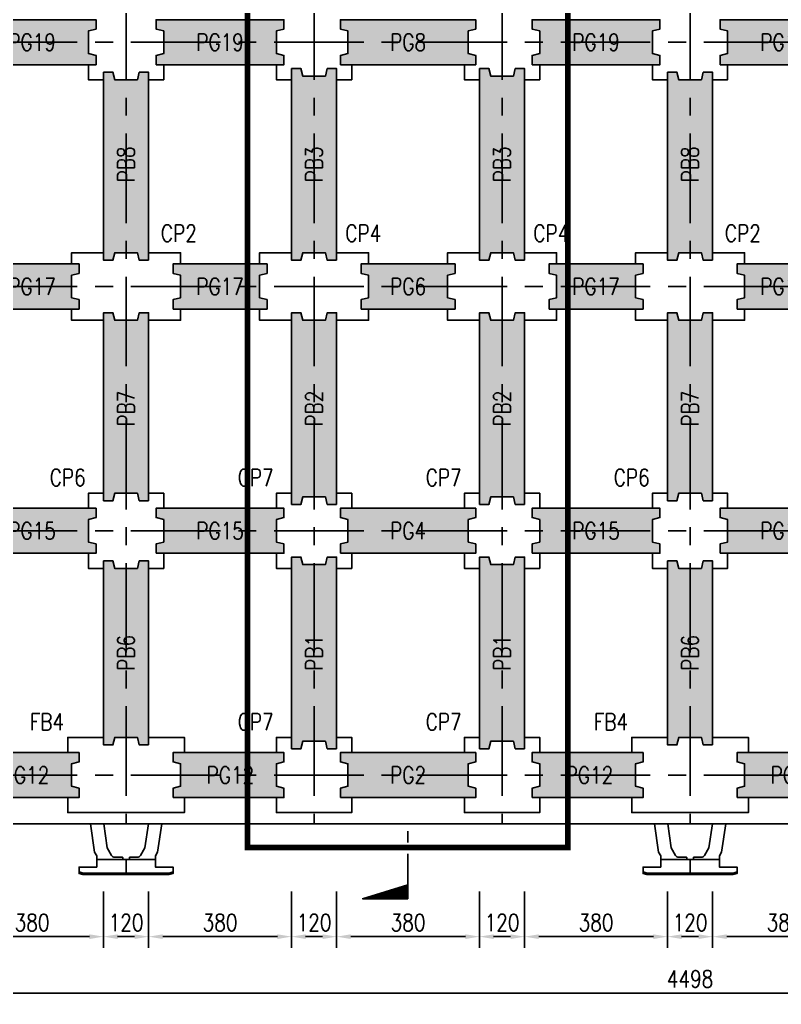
# Model space of a CAD drawing. Extents: x -3697 to 31808, y -9561 to -1274.
# Drawn here: x 9683 to 11709, y -6285 to -3665 of the extents above; entities that cross this region are included whole.
import ezdxf
from ezdxf import colors
from ezdxf.entities.mleader import LeaderData, LeaderLine
from ezdxf.enums import TextEntityAlignment as Align
from ezdxf.math import Vec2, Vec3

# ---------------------------------------------------------------- set-up
doc = ezdxf.new("R2010")
doc.units = 0
doc.header["$LTSCALE"] = 0.05
doc.linetypes.add('CENTER', pattern=[50.8, 31.75, -6.35, 6.35, -6.35])
doc.linetypes.add('DASHED', pattern=[19.05, 12.7, -6.35])
doc.layers.get('0').update_dxf_attribs({"linetype": 'CONTINUOUS'})
doc.layers.get('Defpoints').update_dxf_attribs({"linetype": 'CONTINUOUS'})
for name, color, linetype in [('DIM_03', 1, 'CONTINUOUS'), ('HB_0', 7, 'CONTINUOUS'), ('HB_DIM', 1, 'CONTINUOUS'), ('場鑄梁', 4, 'CONTINUOUS'), ('場鑄梁_虛線', 4, 'CONTINUOUS'), ('底圖', 7, 'CONTINUOUS'), ('防舷材', 7, 'CONTINUOUS'), ('預鑄梁', 7, 'CONTINUOUS'), ('預鑄梁_HATCH', 253, 'CONTINUOUS'), ('預鑄梁_TXT', 2, 'CONTINUOUS'), ('預鑄梁_外緣', 7, 'CONTINUOUS'), ('預鑄樁帽', 6, 'CONTINUOUS'), ('預鑄樁帽_TXT', 2, 'CONTINUOUS')]:
    doc.layers.add(name, color=color, linetype=linetype)
doc.layers.get('預鑄樁帽').off()
doc.styles.get("Standard").update_dxf_attribs({"font": 'ROMANS.shx', "width": 0.8, "bigfont": 'lchinap.shx'})
doc.styles.add('結構平面-V3$0$STANDARD', font='ROMANS', dxfattribs={"width": 0.8, "bigfont": 'LCHINA.shx'})
doc.dimstyles.new('150cm', dxfattribs={"dimscale": 15, "dimtxt": 3, "dimasz": 2.5, "dimexe": 2, "dimexo": 2, "dimgap": 1, "dimtad": 1, "dimdsep": 46, "dimtxsty": 'Standard', "dimcen": 0, "dimclrt": 2, "dimadec": 0, "dimazin": 0, "dimtfac": 1, "dimtix": 1, "dimtmove": 2, "dimatfit": 3, "dimfxl": 0, "dimtolj": 1, "dimtzin": 0, "dimarcsym": 0})

# ---------------------------------------------------------------- blocks, each defined once
blk = doc.blocks.new('*D160')
at = {"layer": 'Defpoints', "color": 0}
for p in [(9525.9, -5955.3), (9905.9, -5955.3), (9905.9, -6105.3)]:
    blk.add_point(p, dxfattribs=at)
at = {"layer": 'HB_DIM', "color": 0, "lineweight": -2}
for p, q in [((9525.9, -5985.3), (9525.9, -6135.3)), ((9905.9, -5985.3), (9905.9, -6135.3)), ((9563.4, -6105.3), (9868.4, -6105.3))]:
    blk.add_line(p, q, dxfattribs=at)
at = {"layer": 'HB_DIM', "color": 0}
for points in [[(9563.4, -6099.1), (9563.4, -6111.6), (9525.9, -6105.3)], [(9868.4, -6099.1), (9868.4, -6111.6), (9905.9, -6105.3)]]:
    blk.add_solid(points, dxfattribs=at)
at = {"layer": 'HB_DIM', "color": 2, "insert": (9715.9, -6067.8), "char_height": 45, "attachment_point": 5}
blk.add_mtext('\\A1;380', dxfattribs=at)
blk = doc.blocks.new('*D161')
at = {"layer": 'Defpoints', "color": 0}
for p in [(9905.9, -5955.3), (10025.9, -5955.3), (10025.9, -6105.3)]:
    blk.add_point(p, dxfattribs=at)
at = {"layer": 'HB_DIM', "color": 0, "lineweight": -2}
for p, q in [((9905.9, -5985.3), (9905.9, -6135.3)), ((10025.9, -5985.3), (10025.9, -6135.3)), ((9943.4, -6105.3), (9988.4, -6105.3))]:
    blk.add_line(p, q, dxfattribs=at)
at = {"layer": 'HB_DIM', "color": 0}
for points in [[(9943.4, -6099.1), (9943.4, -6111.6), (9905.9, -6105.3)], [(9988.4, -6099.1), (9988.4, -6111.6), (10025.9, -6105.3)]]:
    blk.add_solid(points, dxfattribs=at)
at = {"layer": 'HB_DIM', "color": 2, "insert": (9965.9, -6067.8), "char_height": 45, "attachment_point": 5}
blk.add_mtext('\\A1;120', dxfattribs=at)
blk = doc.blocks.new('*D162')
at = {"layer": 'Defpoints', "color": 0}
for p in [(10025.9, -5955.3), (10405.9, -5955.3), (10405.9, -6105.3)]:
    blk.add_point(p, dxfattribs=at)
at = {"layer": 'HB_DIM', "color": 0, "lineweight": -2}
for p, q in [((10025.9, -5985.3), (10025.9, -6135.3)), ((10405.9, -5985.3), (10405.9, -6135.3)), ((10063.4, -6105.3), (10368.4, -6105.3))]:
    blk.add_line(p, q, dxfattribs=at)
at = {"layer": 'HB_DIM', "color": 0}
for points in [[(10063.4, -6099.1), (10063.4, -6111.6), (10025.9, -6105.3)], [(10368.4, -6099.1), (10368.4, -6111.6), (10405.9, -6105.3)]]:
    blk.add_solid(points, dxfattribs=at)
at = {"layer": 'HB_DIM', "color": 2, "insert": (10215.9, -6067.8), "char_height": 45, "attachment_point": 5}
blk.add_mtext('\\A1;380', dxfattribs=at)
blk = doc.blocks.new('*D163')
at = {"layer": 'Defpoints', "color": 0}
for p in [(10405.9, -5955.3), (10525.9, -5955.3), (10525.9, -6105.3)]:
    blk.add_point(p, dxfattribs=at)
at = {"layer": 'HB_DIM', "color": 0, "lineweight": -2}
for p, q in [((10405.9, -5985.3), (10405.9, -6135.3)), ((10525.9, -5985.3), (10525.9, -6135.3)), ((10443.4, -6105.3), (10488.4, -6105.3))]:
    blk.add_line(p, q, dxfattribs=at)
at = {"layer": 'HB_DIM', "color": 0}
for points in [[(10443.4, -6099.1), (10443.4, -6111.6), (10405.9, -6105.3)], [(10488.4, -6099.1), (10488.4, -6111.6), (10525.9, -6105.3)]]:
    blk.add_solid(points, dxfattribs=at)
at = {"layer": 'HB_DIM', "color": 2, "insert": (10465.9, -6067.8), "char_height": 45, "attachment_point": 5}
blk.add_mtext('\\A1;120', dxfattribs=at)
blk = doc.blocks.new('*D164')
at = {"layer": 'Defpoints', "color": 0}
for p in [(10525.9, -5955.3), (10905.9, -5955.3), (10905.9, -6105.3)]:
    blk.add_point(p, dxfattribs=at)
at = {"layer": 'HB_DIM', "color": 0, "lineweight": -2}
for p, q in [((10525.9, -5985.3), (10525.9, -6135.3)), ((10905.9, -5985.3), (10905.9, -6135.3)), ((10563.4, -6105.3), (10868.4, -6105.3))]:
    blk.add_line(p, q, dxfattribs=at)
at = {"layer": 'HB_DIM', "color": 0}
for points in [[(10563.4, -6099.1), (10563.4, -6111.6), (10525.9, -6105.3)], [(10868.4, -6099.1), (10868.4, -6111.6), (10905.9, -6105.3)]]:
    blk.add_solid(points, dxfattribs=at)
at = {"layer": 'HB_DIM', "color": 2, "insert": (10715.9, -6067.8), "char_height": 45, "attachment_point": 5}
blk.add_mtext('\\A1;380', dxfattribs=at)
blk = doc.blocks.new('*D165')
at = {"layer": 'Defpoints', "color": 0}
for p in [(10905.9, -5955.3), (11025.9, -5955.3), (11025.9, -6105.3)]:
    blk.add_point(p, dxfattribs=at)
at = {"layer": 'HB_DIM', "color": 0, "lineweight": -2}
for p, q in [((10905.9, -5985.3), (10905.9, -6135.3)), ((11025.9, -5985.3), (11025.9, -6135.3)), ((10943.4, -6105.3), (10988.4, -6105.3))]:
    blk.add_line(p, q, dxfattribs=at)
at = {"layer": 'HB_DIM', "color": 0}
for points in [[(10943.4, -6099.1), (10943.4, -6111.6), (10905.9, -6105.3)], [(10988.4, -6099.1), (10988.4, -6111.6), (11025.9, -6105.3)]]:
    blk.add_solid(points, dxfattribs=at)
at = {"layer": 'HB_DIM', "color": 2, "insert": (10965.9, -6067.8), "char_height": 45, "attachment_point": 5}
blk.add_mtext('\\A1;120', dxfattribs=at)
blk = doc.blocks.new('*D166')
at = {"layer": 'Defpoints', "color": 0}
for p in [(11025.9, -5955.3), (11405.9, -5955.3), (11405.9, -6105.3)]:
    blk.add_point(p, dxfattribs=at)
at = {"layer": 'HB_DIM', "color": 0, "lineweight": -2}
for p, q in [((11025.9, -5985.3), (11025.9, -6135.3)), ((11405.9, -5985.3), (11405.9, -6135.3)), ((11063.4, -6105.3), (11368.4, -6105.3))]:
    blk.add_line(p, q, dxfattribs=at)
at = {"layer": 'HB_DIM', "color": 0}
for points in [[(11063.4, -6099.1), (11063.4, -6111.6), (11025.9, -6105.3)], [(11368.4, -6099.1), (11368.4, -6111.6), (11405.9, -6105.3)]]:
    blk.add_solid(points, dxfattribs=at)
at = {"layer": 'HB_DIM', "color": 2, "insert": (11215.9, -6067.8), "char_height": 45, "attachment_point": 5}
blk.add_mtext('\\A1;380', dxfattribs=at)
blk = doc.blocks.new('*D167')
at = {"layer": 'Defpoints', "color": 0}
for p in [(11405.9, -5955.3), (11525.9, -5955.3), (11525.9, -6105.3)]:
    blk.add_point(p, dxfattribs=at)
at = {"layer": 'HB_DIM', "color": 0, "lineweight": -2}
for p, q in [((11405.9, -5985.3), (11405.9, -6135.3)), ((11525.9, -5985.3), (11525.9, -6135.3)), ((11443.4, -6105.3), (11488.4, -6105.3))]:
    blk.add_line(p, q, dxfattribs=at)
at = {"layer": 'HB_DIM', "color": 0}
for points in [[(11443.4, -6099.1), (11443.4, -6111.6), (11405.9, -6105.3)], [(11488.4, -6099.1), (11488.4, -6111.6), (11525.9, -6105.3)]]:
    blk.add_solid(points, dxfattribs=at)
at = {"layer": 'HB_DIM', "color": 2, "insert": (11465.9, -6067.8), "char_height": 45, "attachment_point": 5}
blk.add_mtext('\\A1;120', dxfattribs=at)
blk = doc.blocks.new('*D168')
at = {"layer": 'Defpoints', "color": 0}
for p in [(11525.9, -5955.3), (11905.9, -5955.3), (11905.9, -6105.3)]:
    blk.add_point(p, dxfattribs=at)
at = {"layer": 'HB_DIM', "color": 0, "lineweight": -2}
for p, q in [((11525.9, -5985.3), (11525.9, -6135.3)), ((11905.9, -5985.3), (11905.9, -6135.3)), ((11563.4, -6105.3), (11868.4, -6105.3))]:
    blk.add_line(p, q, dxfattribs=at)
at = {"layer": 'HB_DIM', "color": 0}
for points in [[(11563.4, -6099.1), (11563.4, -6111.6), (11525.9, -6105.3)], [(11868.4, -6099.1), (11868.4, -6111.6), (11905.9, -6105.3)]]:
    blk.add_solid(points, dxfattribs=at)
at = {"layer": 'HB_DIM', "color": 2, "insert": (11715.9, -6067.8), "char_height": 45, "attachment_point": 5}
blk.add_mtext('\\A1;380', dxfattribs=at)
blk = doc.blocks.new('*D177')
at = {"layer": 'Defpoints', "color": 0}
for p in [(9216.9, -5805.3), (13714.9, -5805.3), (13714.9, -6255.3)]:
    blk.add_point(p, dxfattribs=at)
at = {"layer": 'HB_DIM', "color": 0, "lineweight": -2}
for p, q in [((9216.9, -5835.3), (9216.9, -6285.3)), ((13714.9, -5835.3), (13714.9, -6285.3)), ((9254.4, -6255.3), (13677.4, -6255.3))]:
    blk.add_line(p, q, dxfattribs=at)
at = {"layer": 'HB_DIM', "color": 0}
for points in [[(9254.4, -6249.1), (9254.4, -6261.6), (9216.9, -6255.3)], [(13677.4, -6249.1), (13677.4, -6261.6), (13714.9, -6255.3)]]:
    blk.add_solid(points, dxfattribs=at)
at = {"layer": 'HB_DIM', "color": 2, "insert": (11465.9, -6217.8), "char_height": 45, "attachment_point": 5}
blk.add_mtext('\\A1;4498', dxfattribs=at)
blk = doc.blocks.new('HP1250-flat-1')
at = {"color": 7, "linetype": 'Continuous'}
for points in [[(-0.947, 1.35), (-0.838, 0.601), (-0.78, 0.5), (-0.78, 0.4)], [(0.947, 1.35), (0.838, 0.601), (0.78, 0.5), (0.78, 0.4)]]:
    blk.add_lwpolyline(points, dxfattribs=at)
for points in [[(-0.09, 0.4), (-0.09, 0.457, 0.414214), (-0.095, 0.462), (-0.298, 0.462, -0.272631), (-0.385, 0.512), (-0.5, 0.715), (-0.594, 1.35)], [(0.09, 0.4), (0.09, 0.457, -0.414214), (0.095, 0.462), (0.298, 0.462, 0.272631), (0.385, 0.512), (0.5, 0.715), (0.594, 1.35)]]:
    blk.add_lwpolyline(points, format="xyb", dxfattribs=at)
for points in [[(0, 0.4), (0, 0.04), (-1.144, 0.04), (-1.25, 0.072), (-1.25, 0.2), (-0.78, 0.2), (-0.78, 0.4)], [(0, 0.4), (0, 0.04), (1.144, 0.04), (1.25, 0.072), (1.25, 0.2), (0.78, 0.2), (0.78, 0.4)], [(-1.15, 0), (-0.75, 0), (-0.75, 0.04), (-1.144, 0.04), (-1.25, 0.072), (-1.25, 0.03)], [(-0.75, 0.04), (-0.75, 0), (-0.25, 0), (-0.25, 0.04)], [(0, 0.04), (0, 0), (-0.25, 0), (-0.25, 0.04)], [(0, 0.04), (0, 0), (0.25, 0), (0.25, 0.04)], [(0.75, 0.04), (0.75, 0), (0.25, 0), (0.25, 0.04)], [(1.15, 0), (0.75, 0), (0.75, 0.04), (1.144, 0.04), (1.25, 0.072), (1.25, 0.03)]]:
    blk.add_lwpolyline(points, close=True, dxfattribs=at)
blk = doc.blocks.new('CP2')
at = {"layer": '預鑄樁帽_TXT', "linetype": 'Continuous', "width": 0.8}
blk.add_text('CP2', height=45, dxfattribs=at).set_placement((-14.5, 241.6), align=Align.MIDDLE)
blk = doc.blocks.new('CP4')
at = {"layer": '預鑄樁帽_TXT', "linetype": 'Continuous', "width": 0.8}
blk.add_text('CP4', height=45, dxfattribs=at).set_placement((-24.1, 241.6), align=Align.MIDDLE)
blk = doc.blocks.new('*X332')
at = {"color": 0, "linetype": 'Continuous'}
for p, q in [((82.36, 269.21), (83.91, 270.77)), ((82.53, 269.21), (84.17, 270.85)), ((82.71, 269.21), (84.43, 270.93)), ((82.89, 269.21), (84.69, 271.01)), ((83.06, 269.21), (84.94, 271.09)), ((83.24, 269.21), (85.2, 271.17)), ((83.42, 269.21), (85.46, 271.25)), ((83.59, 269.21), (85.71, 271.33)), ((83.77, 269.21), (85.97, 271.41)), ((83.95, 269.21), (86.23, 271.49)), ((84.12, 269.21), (86.49, 271.57)), ((84.3, 269.21), (86.74, 271.65)), ((84.48, 269.21), (86.93, 271.66)), ((84.65, 269.21), (86.93, 271.48)), ((84.83, 269.21), (86.93, 271.31)), ((85.01, 269.21), (86.93, 271.13)), ((85.19, 269.21), (86.93, 270.95)), ((85.36, 269.21), (86.93, 270.78)), ((79, 269.21), (79.03, 269.24)), ((79.17, 269.21), (79.29, 269.32)), ((79.35, 269.21), (79.54, 269.4)), ((79.53, 269.21), (79.8, 269.48)), ((79.71, 269.21), (80.06, 269.56)), ((79.88, 269.21), (80.31, 269.64)), ((80.06, 269.21), (80.57, 269.72)), ((80.24, 269.21), (80.83, 269.8)), ((80.41, 269.21), (81.09, 269.88)), ((80.59, 269.21), (81.34, 269.96)), ((80.77, 269.21), (81.6, 270.04)), ((80.94, 269.21), (81.86, 270.12)), ((81.12, 269.21), (82.11, 270.2)), ((81.3, 269.21), (82.37, 270.29)), ((81.47, 269.21), (82.63, 270.37)), ((81.65, 269.21), (82.89, 270.45)), ((81.83, 269.21), (83.14, 270.53)), ((82, 269.21), (83.4, 270.61)), ((82.18, 269.21), (83.66, 270.69)), ((85.54, 269.21), (86.93, 270.6)), ((85.72, 269.21), (86.93, 270.42)), ((85.89, 269.21), (86.93, 270.25)), ((86.07, 269.21), (86.93, 270.07)), ((86.25, 269.21), (86.93, 269.89)), ((86.42, 269.21), (86.93, 269.72)), ((86.6, 269.21), (86.93, 269.54)), ((86.78, 269.21), (86.93, 269.36))]:
    blk.add_line(p, q, dxfattribs=at)
blk = doc.blocks.new('SEND-n')
at = {"color": 3}
for p, q in [((8, 0), (0, 0)), ((10, 0), (12, 0))]:
    blk.add_line(p, q, dxfattribs=at)
at = {"color": 2, "linetype": 'Continuous'}
blk.add_lwpolyline([(0, 0), (0, 8), (2.5, 0)], close=True, dxfattribs=at)
at = {"color": 2, "linetype": 'Continuous', "rotation": 270}
blk.add_blockref('*X332', (-269.21, 86.93), dxfattribs=at)
blk = doc.blocks.new('CP6')
at = {"layer": '預鑄樁帽_TXT', "linetype": 'Continuous', "width": 0.8}
blk.add_text('CP6', height=45, dxfattribs=at).set_placement((-265.3, 251.6), align=Align.MIDDLE)
blk = doc.blocks.new('FB4')
at = {"layer": '預鑄樁帽_TXT', "linetype": 'Continuous', "width": 0.8}
blk.add_text('FB4', height=45, dxfattribs=at).set_placement((-365.3, 241.6), align=Align.MIDDLE)
blk = doc.blocks.new('PB6')
at = {"layer": '預鑄梁_HATCH'}
blk.add_hatch(color=256, dxfattribs=at).paths.add_polyline_path([(-120, 10), (-95, 10), (-90, 30), (-30, 30), (-25, 10), (0, 10), (0, 500), (-25, 500), (-30, 480), (-90, 480), (-95, 500), (-120, 500)])
at = {"layer": '預鑄梁', "linetype": 'DASHED', "ltscale": 50}
blk.add_lwpolyline([(0, 10), (-25, 10), (-30, 30), (-90, 30), (-95, 10), (-120, 10), (-120, 500), (-95, 500), (-90, 480), (-30, 480), (-25, 500), (0, 500), (0, 10)], dxfattribs=at)
at = {"layer": '預鑄梁_外緣'}
blk.add_lwpolyline([(0, 10), (-25, 10), (-30, 30), (-90, 30), (-95, 10), (-120, 10), (-120, 500), (-95, 500), (-90, 480), (-30, 480), (-25, 500), (0, 500), (0, 10)], dxfattribs=at)
at = {"layer": '預鑄梁_TXT', "linetype": 'Continuous', "style": '結構平面-V3$0$STANDARD', "width": 0.8}
blk.add_text('PB6', height=45, rotation=90, dxfattribs=at).set_placement((-60, 255), align=Align.MIDDLE)
blk = doc.blocks.new('PB7')
at = {"layer": '預鑄梁_HATCH'}
blk.add_hatch(color=256, dxfattribs=at).paths.add_polyline_path([(-120, 10), (-95, 10), (-90, 30), (-30, 30), (-25, 10), (0, 10), (0, 510), (-25, 510), (-30, 490), (-90, 490), (-95, 510), (-120, 510)])
at = {"layer": '預鑄梁', "linetype": 'DASHED', "ltscale": 50}
blk.add_lwpolyline([(0, 10), (-25, 10), (-30, 30), (-90, 30), (-95, 10), (-120, 10), (-120, 510), (-95, 510), (-90, 490), (-30, 490), (-25, 510), (0, 510), (0, 10)], dxfattribs=at)
at = {"layer": '預鑄梁_外緣'}
blk.add_lwpolyline([(0, 10), (-25, 10), (-30, 30), (-90, 30), (-95, 10), (-120, 10), (-120, 510), (-95, 510), (-90, 490), (-30, 490), (-25, 510), (0, 510), (0, 10)], dxfattribs=at)
at = {"layer": '預鑄梁_TXT', "linetype": 'Continuous', "style": '結構平面-V3$0$STANDARD', "width": 0.8}
blk.add_text('PB7', height=45, rotation=90, dxfattribs=at).set_placement((-60, 255), align=Align.MIDDLE)
blk = doc.blocks.new('PB8')
at = {"layer": '預鑄梁_HATCH'}
blk.add_hatch(color=256, dxfattribs=at).paths.add_polyline_path([(-95, 500), (-120, 500), (-120, 0), (-95, 0), (-90, 20), (-30, 20), (-25, 0), (0, 0), (0, 500), (-25, 500), (-30, 480), (-90, 480)])
at = {"layer": '預鑄梁', "linetype": 'DASHED', "ltscale": 50}
blk.add_lwpolyline([(0, 0), (-25, 0), (-30, 20), (-90, 20), (-95, 0), (-120, 0), (-120, 500), (-95, 500), (-90, 480), (-30, 480), (-25, 500), (0, 500), (0, 0)], dxfattribs=at)
at = {"layer": '預鑄梁_外緣'}
blk.add_lwpolyline([(0, 0), (-25, 0), (-30, 20), (-90, 20), (-95, 0), (-120, 0), (-120, 500), (-95, 500), (-90, 480), (-30, 480), (-25, 500), (0, 500), (0, 0)], dxfattribs=at)
at = {"layer": '預鑄梁_TXT', "linetype": 'Continuous', "style": '結構平面-V3$0$STANDARD', "width": 0.8}
blk.add_text('PB8', height=45, rotation=90, dxfattribs=at).set_placement((-60, 255), align=Align.MIDDLE)
blk = doc.blocks.new('PG12')
at = {"layer": '預鑄梁_HATCH'}
blk.add_hatch(color=256, dxfattribs=at).paths.add_polyline_path([(295, 0), (295, 25), (275, 30), (275, 90), (295, 95), (295, 120), (0, 120), (0, 95), (20, 90), (20, 30), (0, 25), (0, 0)])
at = {"layer": '預鑄梁', "linetype": 'DASHED', "ltscale": 50}
blk.add_lwpolyline([(0, 0), (0, 25), (20, 30), (20, 90), (0, 95), (0, 120), (295, 120), (295, 95), (275, 90), (275, 30), (295, 25), (295, 0), (0, 0)], dxfattribs=at)
at = {"layer": '預鑄梁_外緣'}
blk.add_lwpolyline([(0, 0), (0, 25), (20, 30), (20, 90), (0, 95), (0, 120), (295, 120), (295, 95), (275, 90), (275, 30), (295, 25), (295, 0), (0, 0)], dxfattribs=at)
at = {"layer": '預鑄梁_TXT', "linetype": 'Continuous', "style": '結構平面-V3$0$STANDARD', "width": 0.8}
blk.add_text('PG12', height=45, rotation=0, dxfattribs=at).set_placement((152.5, 60), align=Align.MIDDLE)
blk = doc.blocks.new('PG15')
at = {"layer": '預鑄梁_HATCH'}
blk.add_hatch(color=256, dxfattribs=at).paths.add_polyline_path([(10, 25), (10, 0), (350, 0), (350, 25), (330, 30), (330, 90), (350, 95), (350, 120), (10, 120), (10, 95), (30, 90), (30, 30)])
at = {"layer": '預鑄梁', "linetype": 'DASHED', "ltscale": 50}
blk.add_lwpolyline([(10, 0), (10, 25), (30, 30), (30, 90), (10, 95), (10, 120), (350, 120), (350, 95), (330, 90), (330, 30), (350, 25), (350, 0), (10, 0)], dxfattribs=at)
at = {"layer": '預鑄梁_外緣'}
blk.add_lwpolyline([(10, 0), (10, 25), (30, 30), (30, 90), (10, 95), (10, 120), (350, 120), (350, 95), (330, 90), (330, 30), (350, 25), (350, 0), (10, 0)], dxfattribs=at)
at = {"layer": '預鑄梁_TXT', "linetype": 'Continuous', "style": '結構平面-V3$0$STANDARD', "width": 0.8}
blk.add_text('PG15', height=45, rotation=0, dxfattribs=at).set_placement((180, 60), align=Align.MIDDLE)
blk = doc.blocks.new('PG17')
at = {"layer": '預鑄梁_HATCH'}
blk.add_hatch(color=256, dxfattribs=at).paths.add_polyline_path([(250, 0), (250, 25), (230, 30), (230, 90), (250, 95), (250, 120), (0, 120), (0, 95), (20, 90), (20, 30), (0, 25), (0, 0)])
at = {"layer": '預鑄梁', "linetype": 'DASHED', "ltscale": 50}
blk.add_lwpolyline([(0, 0), (0, 25), (20, 30), (20, 90), (0, 95), (0, 120), (250, 120), (250, 95), (230, 90), (230, 30), (250, 25), (250, 0), (0, 0)], dxfattribs=at)
at = {"layer": '預鑄梁_外緣'}
blk.add_lwpolyline([(0, 0), (0, 25), (20, 30), (20, 90), (0, 95), (0, 120), (250, 120), (250, 95), (230, 90), (230, 30), (250, 25), (250, 0), (0, 0)], dxfattribs=at)
at = {"layer": '預鑄梁_TXT', "linetype": 'Continuous', "style": '結構平面-V3$0$STANDARD', "width": 0.8}
blk.add_text('PG17', height=45, rotation=0, dxfattribs=at).set_placement((125, 60), align=Align.MIDDLE)
blk = doc.blocks.new('PG19')
at = {"layer": '預鑄梁_HATCH'}
blk.add_hatch(color=256, dxfattribs=at).paths.add_polyline_path([(10, 25), (10, 0), (350, 0), (350, 25), (330, 30), (330, 90), (350, 95), (350, 120), (10, 120), (10, 95), (30, 90), (30, 30)])
at = {"layer": '預鑄梁', "linetype": 'DASHED', "ltscale": 50}
blk.add_lwpolyline([(10, 0), (10, 25), (30, 30), (30, 90), (10, 95), (10, 120), (350, 120), (350, 95), (330, 90), (330, 30), (350, 25), (350, 0), (10, 0)], dxfattribs=at)
at = {"layer": '預鑄梁_外緣'}
blk.add_lwpolyline([(10, 0), (10, 25), (30, 30), (30, 90), (10, 95), (10, 120), (350, 120), (350, 95), (330, 90), (330, 30), (350, 25), (350, 0), (10, 0)], dxfattribs=at)
at = {"layer": '預鑄梁_TXT', "linetype": 'Continuous', "style": '結構平面-V3$0$STANDARD', "width": 0.8}
blk.add_text('PG19', height=45, rotation=0, dxfattribs=at).set_placement((180, 60), align=Align.MIDDLE)
blk = doc.blocks.new('CP7')
at = {"layer": '預鑄樁帽_TXT', "linetype": 'Continuous', "width": 0.8}
blk.add_text('CP7', height=45, dxfattribs=at).set_placement((-265.3, 251.6), align=Align.MIDDLE)
blk = doc.blocks.new('PG2')
at = {"layer": '預鑄梁_HATCH'}
blk.add_hatch(color=256, dxfattribs=at).paths.add_polyline_path([(0, 25), (0, 0), (360, 0), (360, 25), (340, 30), (340, 90), (360, 95), (360, 120), (0, 120), (0, 95), (20, 90), (20, 30)])
at = {"layer": '預鑄梁', "linetype": 'DASHED', "ltscale": 50}
blk.add_lwpolyline([(0, 0), (0, 25), (20, 30), (20, 90), (0, 95), (0, 120), (360, 120), (360, 95), (340, 90), (340, 30), (360, 25), (360, 0), (0, 0)], dxfattribs=at)
at = {"layer": '預鑄梁_外緣'}
blk.add_lwpolyline([(0, 0), (0, 25), (20, 30), (20, 90), (0, 95), (0, 120), (360, 120), (360, 95), (340, 90), (340, 30), (360, 25), (360, 0), (0, 0)], dxfattribs=at)
at = {"layer": '預鑄梁_TXT', "linetype": 'Continuous', "style": '結構平面-V3$0$STANDARD', "width": 0.8}
blk.add_text('PG2', height=45, rotation=0, dxfattribs=at).set_placement((180, 60), align=Align.MIDDLE)
blk = doc.blocks.new('PG4')
at = {"layer": '預鑄梁_HATCH'}
blk.add_hatch(color=256, dxfattribs=at).paths.add_polyline_path([(0, 25), (0, 0), (360, 0), (360, 25), (340, 30), (340, 90), (360, 95), (360, 120), (0, 120), (0, 95), (20, 90), (20, 30)])
at = {"layer": '預鑄梁', "linetype": 'DASHED', "ltscale": 50}
blk.add_lwpolyline([(0, 0), (0, 25), (20, 30), (20, 90), (0, 95), (0, 120), (360, 120), (360, 95), (340, 90), (340, 30), (360, 25), (360, 0), (0, 0)], dxfattribs=at)
at = {"layer": '預鑄梁_外緣'}
blk.add_lwpolyline([(0, 0), (0, 25), (20, 30), (20, 90), (0, 95), (0, 120), (360, 120), (360, 95), (340, 90), (340, 30), (360, 25), (360, 0), (0, 0)], dxfattribs=at)
at = {"layer": '預鑄梁_TXT', "linetype": 'Continuous', "style": '結構平面-V3$0$STANDARD', "width": 0.8}
blk.add_text('PG4', height=45, rotation=0, dxfattribs=at).set_placement((180, 60), align=Align.MIDDLE)
blk = doc.blocks.new('PG6')
at = {"layer": '預鑄梁_HATCH'}
blk.add_hatch(color=256, dxfattribs=at).paths.add_polyline_path([(250, 0), (250, 25), (230, 30), (230, 90), (250, 95), (250, 120), (0, 120), (0, 95), (20, 90), (20, 30), (0, 25), (0, 0)])
at = {"layer": '預鑄梁', "linetype": 'DASHED', "ltscale": 50}
blk.add_lwpolyline([(0, 0), (0, 25), (20, 30), (20, 90), (0, 95), (0, 120), (250, 120), (250, 95), (230, 90), (230, 30), (250, 25), (250, 0), (0, 0)], dxfattribs=at)
at = {"layer": '預鑄梁_外緣'}
blk.add_lwpolyline([(0, 0), (0, 25), (20, 30), (20, 90), (0, 95), (0, 120), (250, 120), (250, 95), (230, 90), (230, 30), (250, 25), (250, 0), (0, 0)], dxfattribs=at)
at = {"layer": '預鑄梁_TXT', "linetype": 'Continuous', "style": '結構平面-V3$0$STANDARD', "width": 0.8}
blk.add_text('PG6', height=45, rotation=0, dxfattribs=at).set_placement((125, 60), align=Align.MIDDLE)
blk = doc.blocks.new('PG8')
at = {"layer": '預鑄梁_HATCH'}
blk.add_hatch(color=256, dxfattribs=at).paths.add_polyline_path([(0, 25), (0, 0), (360, 0), (360, 25), (340, 30), (340, 90), (360, 95), (360, 120), (0, 120), (0, 95), (20, 90), (20, 30)])
at = {"layer": '預鑄梁', "linetype": 'DASHED', "ltscale": 50}
blk.add_lwpolyline([(0, 0), (0, 25), (20, 30), (20, 90), (0, 95), (0, 120), (360, 120), (360, 95), (340, 90), (340, 30), (360, 25), (360, 0), (0, 0)], dxfattribs=at)
at = {"layer": '預鑄梁_外緣'}
blk.add_lwpolyline([(0, 0), (0, 25), (20, 30), (20, 90), (0, 95), (0, 120), (360, 120), (360, 95), (340, 90), (340, 30), (360, 25), (360, 0), (0, 0)], dxfattribs=at)
at = {"layer": '預鑄梁_TXT', "linetype": 'Continuous', "style": '結構平面-V3$0$STANDARD', "width": 0.8}
blk.add_text('PG8', height=45, rotation=0, dxfattribs=at).set_placement((180, 60), align=Align.MIDDLE)
blk = doc.blocks.new('PB1')
at = {"layer": '預鑄梁_HATCH'}
blk.add_hatch(color=256, dxfattribs=at).paths.add_polyline_path([(-25, 0), (0, 0), (0, 510), (-25, 510), (-30, 490), (-90, 490), (-95, 510), (-120, 510), (-120, 0), (-95, 0), (-90, 20), (-30, 20)])
at = {"layer": '預鑄梁', "linetype": 'DASHED', "ltscale": 50}
blk.add_lwpolyline([(0, 0), (-25, 0), (-30, 20), (-90, 20), (-95, 0), (-120, 0), (-120, 510), (-95, 510), (-90, 490), (-30, 490), (-25, 510), (0, 510), (0, 0)], dxfattribs=at)
at = {"layer": '預鑄梁_外緣'}
blk.add_lwpolyline([(0, 0), (-25, 0), (-30, 20), (-90, 20), (-95, 0), (-120, 0), (-120, 510), (-95, 510), (-90, 490), (-30, 490), (-25, 510), (0, 510), (0, 0)], dxfattribs=at)
at = {"layer": '預鑄梁_TXT', "linetype": 'Continuous', "style": '結構平面-V3$0$STANDARD', "width": 0.8}
blk.add_text('PB1', height=45, rotation=90, dxfattribs=at).set_placement((-60, 255), align=Align.MIDDLE)
blk = doc.blocks.new('PB2')
at = {"layer": '預鑄梁_HATCH'}
blk.add_hatch(color=256, dxfattribs=at).paths.add_polyline_path([(-25, 0), (0, 0), (0, 510), (-25, 510), (-30, 490), (-90, 490), (-95, 510), (-120, 510), (-120, 0), (-95, 0), (-90, 20), (-30, 20)])
at = {"layer": '預鑄梁', "linetype": 'DASHED', "ltscale": 50}
blk.add_lwpolyline([(0, 0), (-25, 0), (-30, 20), (-90, 20), (-95, 0), (-120, 0), (-120, 510), (-95, 510), (-90, 490), (-30, 490), (-25, 510), (0, 510), (0, 0)], dxfattribs=at)
at = {"layer": '預鑄梁_外緣'}
blk.add_lwpolyline([(0, 0), (-25, 0), (-30, 20), (-90, 20), (-95, 0), (-120, 0), (-120, 510), (-95, 510), (-90, 490), (-30, 490), (-25, 510), (0, 510), (0, 0)], dxfattribs=at)
at = {"layer": '預鑄梁_TXT', "linetype": 'Continuous', "style": '結構平面-V3$0$STANDARD', "width": 0.8}
blk.add_text('PB2', height=45, rotation=90, dxfattribs=at).set_placement((-60, 255), align=Align.MIDDLE)
blk = doc.blocks.new('PB3')
at = {"layer": '預鑄梁_HATCH'}
blk.add_hatch(color=256, dxfattribs=at).paths.add_polyline_path([(-25, 0), (0, 0), (0, 510), (-25, 510), (-30, 490), (-90, 490), (-95, 510), (-120, 510), (-120, 0), (-95, 0), (-90, 20), (-30, 20)])
at = {"layer": '預鑄梁', "linetype": 'DASHED', "ltscale": 50}
blk.add_lwpolyline([(0, 0), (-25, 0), (-30, 20), (-90, 20), (-95, 0), (-120, 0), (-120, 510), (-95, 510), (-90, 490), (-30, 490), (-25, 510), (0, 510), (0, 0)], dxfattribs=at)
at = {"layer": '預鑄梁_外緣'}
blk.add_lwpolyline([(0, 0), (-25, 0), (-30, 20), (-90, 20), (-95, 0), (-120, 0), (-120, 510), (-95, 510), (-90, 490), (-30, 490), (-25, 510), (0, 510), (0, 0)], dxfattribs=at)
at = {"layer": '預鑄梁_TXT', "linetype": 'Continuous', "style": '結構平面-V3$0$STANDARD', "width": 0.8}
blk.add_text('PB3', height=45, rotation=90, dxfattribs=at).set_placement((-60, 255), align=Align.MIDDLE)
blk = doc.blocks.new('碼頭結構總配置圖')
at = {"layer": '場鑄梁'}
for points in [[(9905.9, -3825.3), (9865.9, -3825.3), (9865.9, -3785.3)], [(10065.9, -3785.3), (10065.9, -3825.3), (10025.9, -3825.3)], [(10405.9, -3825.3), (10365.9, -3825.3), (10365.9, -3785.3)], [(10565.9, -3785.3), (10565.9, -3825.3), (10525.9, -3825.3)], [(10905.9, -3825.3), (10865.9, -3825.3), (10865.9, -3785.3)], [(11065.9, -3785.3), (11065.9, -3825.3), (11025.9, -3825.3)], [(11405.9, -3825.3), (11365.9, -3825.3), (11365.9, -3785.3)], [(11565.9, -3785.3), (11565.9, -3825.3), (11525.9, -3825.3)], [(9905.9, -4285.3), (9820.9, -4285.3), (9820.9, -4315.3)], [(10110.9, -4315.3), (10110.9, -4285.3), (10025.9, -4285.3)], [(10405.9, -4285.3), (10320.9, -4285.3), (10320.9, -4315.3)], [(10610.9, -4315.3), (10610.9, -4285.3), (10525.9, -4285.3)], [(10905.9, -4285.3), (10820.9, -4285.3), (10820.9, -4315.3)], [(11110.9, -4315.3), (11110.9, -4285.3), (11025.9, -4285.3)], [(11405.9, -4285.3), (11320.9, -4285.3), (11320.9, -4315.3)], [(11610.9, -4315.3), (11610.9, -4285.3), (11525.9, -4285.3)], [(9905.9, -4465.3), (9820.9, -4465.3), (9820.9, -4435.3)], [(10110.9, -4435.3), (10110.9, -4465.3), (10025.9, -4465.3)], [(10405.9, -4465.3), (10320.9, -4465.3), (10320.9, -4435.3)], [(10610.9, -4435.3), (10610.9, -4465.3), (10525.9, -4465.3)], [(10905.9, -4465.3), (10820.9, -4465.3), (10820.9, -4435.3)], [(11110.9, -4435.3), (11110.9, -4465.3), (11025.9, -4465.3)], [(11405.9, -4465.3), (11320.9, -4465.3), (11320.9, -4435.3)], [(11610.9, -4435.3), (11610.9, -4465.3), (11525.9, -4465.3)], [(9905.9, -4925.3), (9865.9, -4925.3), (9865.9, -4965.3)], [(10065.9, -4965.3), (10065.9, -4925.3), (10025.9, -4925.3)], [(10405.9, -4925.3), (10365.9, -4925.3), (10365.9, -4965.3)], [(10565.9, -4965.3), (10565.9, -4925.3), (10525.9, -4925.3)], [(10905.9, -4925.3), (10865.9, -4925.3), (10865.9, -4965.3)], [(11065.9, -4965.3), (11065.9, -4925.3), (11025.9, -4925.3)], [(11405.9, -4925.3), (11365.9, -4925.3), (11365.9, -4965.3)], [(11565.9, -4965.3), (11565.9, -4925.3), (11525.9, -4925.3)], [(9905.9, -5125.3), (9865.9, -5125.3), (9865.9, -5085.3)], [(10065.9, -5085.3), (10065.9, -5125.3), (10025.9, -5125.3)], [(10405.9, -5125.3), (10365.9, -5125.3), (10365.9, -5085.3)], [(10565.9, -5085.3), (10565.9, -5125.3), (10525.9, -5125.3)], [(10905.9, -5125.3), (10865.9, -5125.3), (10865.9, -5085.3)], [(11065.9, -5085.3), (11065.9, -5125.3), (11025.9, -5125.3)], [(11405.9, -5125.3), (11365.9, -5125.3), (11365.9, -5085.3)], [(11565.9, -5085.3), (11565.9, -5125.3), (11525.9, -5125.3)], [(9810.9, -5615.3), (9810.9, -5575.3), (9905.9, -5575.3)], [(10120.9, -5615.3), (10120.9, -5575.3), (10025.9, -5575.3)], [(10405.9, -5575.3), (10365.9, -5575.3), (10365.9, -5615.3)], [(10565.9, -5615.3), (10565.9, -5575.3), (10525.9, -5575.3)], [(10905.9, -5575.3), (10865.9, -5575.3), (10865.9, -5615.3)], [(11065.9, -5615.3), (11065.9, -5575.3), (11025.9, -5575.3)], [(11310.9, -5615.3), (11310.9, -5575.3), (11405.9, -5575.3)], [(11620.9, -5615.3), (11620.9, -5575.3), (11525.9, -5575.3)], [(9810.9, -5735.3), (9810.9, -5775.3), (10120.9, -5775.3), (10120.9, -5735.3)], [(10365.9, -5735.3), (10365.9, -5775.3), (10565.9, -5775.3), (10565.9, -5735.3)], [(10865.9, -5735.3), (10865.9, -5775.3), (11065.9, -5775.3), (11065.9, -5735.3)], [(11310.9, -5735.3), (11310.9, -5775.3), (11620.9, -5775.3), (11620.9, -5735.3)]]:
    blk.add_lwpolyline(points, dxfattribs=at)
at = {"layer": '場鑄梁_虛線', "linetype": 'DASHED', "ltscale": 50}
for points in [[(9905.9, -3825.3), (9865.9, -3825.3), (9865.9, -3785.3)], [(10065.9, -3785.3), (10065.9, -3825.3), (10025.9, -3825.3)], [(10405.9, -3825.3), (10365.9, -3825.3), (10365.9, -3785.3)], [(10565.9, -3785.3), (10565.9, -3825.3), (10525.9, -3825.3)], [(10905.9, -3825.3), (10865.9, -3825.3), (10865.9, -3785.3)], [(11065.9, -3785.3), (11065.9, -3825.3), (11025.9, -3825.3)], [(11405.9, -3825.3), (11365.9, -3825.3), (11365.9, -3785.3)], [(11565.9, -3785.3), (11565.9, -3825.3), (11525.9, -3825.3)], [(9905.9, -4285.3), (9820.9, -4285.3), (9820.9, -4315.3)], [(10110.9, -4315.3), (10110.9, -4285.3), (10025.9, -4285.3)], [(10405.9, -4285.3), (10320.9, -4285.3), (10320.9, -4315.3)], [(10610.9, -4315.3), (10610.9, -4285.3), (10525.9, -4285.3)], [(10905.9, -4285.3), (10820.9, -4285.3), (10820.9, -4315.3)], [(11110.9, -4315.3), (11110.9, -4285.3), (11025.9, -4285.3)], [(11405.9, -4285.3), (11320.9, -4285.3), (11320.9, -4315.3)], [(11610.9, -4315.3), (11610.9, -4285.3), (11525.9, -4285.3)], [(9905.9, -4465.3), (9820.9, -4465.3), (9820.9, -4435.3)], [(10110.9, -4435.3), (10110.9, -4465.3), (10025.9, -4465.3)], [(10405.9, -4465.3), (10320.9, -4465.3), (10320.9, -4435.3)], [(10610.9, -4435.3), (10610.9, -4465.3), (10525.9, -4465.3)], [(10905.9, -4465.3), (10820.9, -4465.3), (10820.9, -4435.3)], [(11110.9, -4435.3), (11110.9, -4465.3), (11025.9, -4465.3)], [(11405.9, -4465.3), (11320.9, -4465.3), (11320.9, -4435.3)], [(11610.9, -4435.3), (11610.9, -4465.3), (11525.9, -4465.3)], [(9905.9, -4925.3), (9865.9, -4925.3), (9865.9, -4965.3)], [(10065.9, -4965.3), (10065.9, -4925.3), (10025.9, -4925.3)], [(10405.9, -4925.3), (10365.9, -4925.3), (10365.9, -4965.3)], [(10565.9, -4965.3), (10565.9, -4925.3), (10525.9, -4925.3)], [(10905.9, -4925.3), (10865.9, -4925.3), (10865.9, -4965.3)], [(11065.9, -4965.3), (11065.9, -4925.3), (11025.9, -4925.3)], [(11405.9, -4925.3), (11365.9, -4925.3), (11365.9, -4965.3)], [(11565.9, -4965.3), (11565.9, -4925.3), (11525.9, -4925.3)], [(9905.9, -5125.3), (9865.9, -5125.3), (9865.9, -5085.3)], [(10065.9, -5085.3), (10065.9, -5125.3), (10025.9, -5125.3)], [(10405.9, -5125.3), (10365.9, -5125.3), (10365.9, -5085.3)], [(10565.9, -5085.3), (10565.9, -5125.3), (10525.9, -5125.3)], [(10905.9, -5125.3), (10865.9, -5125.3), (10865.9, -5085.3)], [(11065.9, -5085.3), (11065.9, -5125.3), (11025.9, -5125.3)], [(11405.9, -5125.3), (11365.9, -5125.3), (11365.9, -5085.3)], [(11565.9, -5085.3), (11565.9, -5125.3), (11525.9, -5125.3)], [(9810.9, -5615.3), (9810.9, -5575.3), (9905.9, -5575.3)], [(10120.9, -5615.3), (10120.9, -5575.3), (10025.9, -5575.3)], [(10405.9, -5575.3), (10365.9, -5575.3), (10365.9, -5615.3)], [(10565.9, -5615.3), (10565.9, -5575.3), (10525.9, -5575.3)], [(10905.9, -5575.3), (10865.9, -5575.3), (10865.9, -5615.3)], [(11065.9, -5615.3), (11065.9, -5575.3), (11025.9, -5575.3)], [(11310.9, -5615.3), (11310.9, -5575.3), (11405.9, -5575.3)], [(11620.9, -5615.3), (11620.9, -5575.3), (11525.9, -5575.3)], [(9810.9, -5735.3), (9810.9, -5775.3), (10120.9, -5775.3), (10120.9, -5735.3)], [(10365.9, -5735.3), (10365.9, -5775.3), (10565.9, -5775.3), (10565.9, -5735.3)], [(10865.9, -5735.3), (10865.9, -5775.3), (11065.9, -5775.3), (11065.9, -5735.3)], [(11310.9, -5735.3), (11310.9, -5775.3), (11620.9, -5775.3), (11620.9, -5735.3)]]:
    blk.add_lwpolyline(points, dxfattribs=at)
at = {"layer": '底圖', "color": 252, "linetype": 'CENTER', "ltscale": 150}
for p, q in [((9965.9, -2825.3), (9965.9, -5805.3)), ((10465.9, -2825.3), (10465.9, -5805.3)), ((10965.9, -2825.3), (10965.9, -5805.3)), ((11465.9, -2825.3), (11465.9, -5805.3)), ((9216.9, -3725.3), (13715.9, -3725.3)), ((9216.9, -4375.3), (13715.9, -4375.3)), ((9216.9, -5025.3), (13715.9, -5025.3)), ((9216.9, -5675.3), (13715.9, -5675.3))]:
    blk.add_line(p, q, dxfattribs=at)
at = {"layer": '底圖', "color": 4, "linetype": 'Continuous'}
blk.add_lwpolyline([(13714.9, -2825.3), (13714.9, -5805.3), (9216.9, -5805.3), (9216.9, -2825.3), (13714.9, -2825.3)], dxfattribs=at)
at = {"layer": 'DIM_03', "linetype": 'Continuous', "xscale": 14.99999999999999, "yscale": 14.99999999999999, "zscale": 14.99999999999999, "rotation": 90.00000086094916}
blk.add_blockref('SEND-n', (10715.1, -6004.5), dxfattribs=at)
at = {"layer": '防舷材', "xscale": 100, "yscale": 100, "zscale": 100}
for p in [(9965.9, -5940.3), (11465.9, -5940.3)]:
    blk.add_blockref('HP1250-flat-1', p, dxfattribs=at)
at = {"layer": '預鑄梁'}
for name, p in [('PG19', (9535.9, -3785.3)), ('PG19', (10035.9, -3785.3)), ('PG8', (10535.9, -3785.3)), ('PG19', (11035.9, -3785.3)), ('PG19', (11535.9, -3785.3)), ('PB3', (10525.9, -4305.3)), ('PB3', (11025.9, -4305.3)), ('PB8', (10025.9, -4305.3)), ('PB8', (11525.9, -4305.3)), ('PG17', (9590.9, -4435.3)), ('PG17', (10090.9, -4435.3)), ('PG6', (10590.9, -4435.3)), ('PG17', (11090.9, -4435.3)), ('PG17', (11590.9, -4435.3)), ('PB7', (10025.9, -4955.3)), ('PB2', (10525.9, -4955.3)), ('PB2', (11025.9, -4955.3)), ('PB7', (11525.9, -4955.3)), ('PG15', (9535.9, -5085.3)), ('PG15', (10035.9, -5085.3)), ('PG4', (10535.9, -5085.3)), ('PG15', (11035.9, -5085.3)), ('PG15', (11535.9, -5085.3)), ('PB6', (10025.9, -5605.3)), ('PB1', (10525.9, -5605.3)), ('PB1', (11025.9, -5605.3)), ('PB6', (11525.9, -5605.3)), ('PG12', (9545.9, -5735.3)), ('PG12', (10090.9, -5735.3)), ('PG2', (10535.9, -5735.3)), ('PG12', (11045.9, -5735.3)), ('PG12', (11590.9, -5735.3))]:
    blk.add_blockref(name, p, dxfattribs=at)
at = {"layer": '預鑄樁帽'}
for name, p in [('CP2', (10120.9, -4475.3)), ('CP4', (10620.9, -4475.3)), ('CP4', (11120.9, -4475.3)), ('CP2', (11620.9, -4475.3)), ('CP6', (10075.9, -5135.3)), ('CP7', (10575.9, -5135.3)), ('CP7', (11075.9, -5135.3)), ('CP6', (11575.9, -5135.3)), ('FB4', (10120.9, -5775.3)), ('CP7', (10575.9, -5785.3)), ('CP7', (11075.9, -5785.3)), ('FB4', (11620.9, -5775.3))]:
    blk.add_blockref(name, p, dxfattribs=at)

msp = doc.modelspace()

# ---------------------------------------------------------------- linework, layer by layer
at = {"layer": 'HB_0', "color": 1, "linetype": 'DASHED', "ltscale": 150, "const_width": 15}
msp.add_lwpolyline([(11034.739, -2700.294), (11140.849, -2700.294), (11140.849, -5868.301), (10288.491, -5868.301), (10288.491, -2700.294), (10403.269, -2700.294)], dxfattribs=at)

# ---------------------------------------------------------------- block references
at = {"layer": 'HB_0'}
msp.add_blockref('碼頭結構總配置圖', (0, 0), dxfattribs=at)

# ---------------------------------------------------------------- dimensions: what is measured, and where the dimension line sits
at = {"layer": 'HB_DIM'}
for base, p1, p2, picture, middle in [((13714.926, -6255.327), (9216.926, -5805.327), (13714.926, -5805.327), '*D177', (11465.926, -6217.827)), ((9905.926, -6105.327), (9525.926, -5955.327), (9905.926, -5955.327), '*D160', (9715.926, -6067.827)), ((10025.926, -6105.327), (9905.926, -5955.327), (10025.926, -5955.327), '*D161', (9965.926, -6067.827)), ((10405.926, -6105.327), (10025.926, -5955.327), (10405.926, -5955.327), '*D162', (10215.926, -6067.827)), ((10525.926, -6105.327), (10405.926, -5955.327), (10525.926, -5955.327), '*D163', (10465.926, -6067.827)), ((10905.926, -6105.327), (10525.926, -5955.327), (10905.926, -5955.327), '*D164', (10715.926, -6067.827)), ((11025.926, -6105.327), (10905.926, -5955.327), (11025.926, -5955.327), '*D165', (10965.926, -6067.827)), ((11405.926, -6105.327), (11025.926, -5955.327), (11405.926, -5955.327), '*D166', (11215.926, -6067.827)), ((11525.926, -6105.327), (11405.926, -5955.327), (11525.926, -5955.327), '*D167', (11465.926, -6067.827)), ((11905.926, -6105.327), (11525.926, -5955.327), (11905.926, -5955.327), '*D168', (11715.926, -6067.827))]:
    dim = msp.add_linear_dim(base=base, p1=p1, p2=p2, dimstyle='150cm', dxfattribs=at)
    dim.commit()
    dim.dimension.update_dxf_attribs({"geometry": picture, "text_midpoint": middle})

# ---------------------------------------------------------------- leaders
at = {"layer": 'HB_0'}
ml = msp.add_multileader_mtext('Standard', dxfattribs=at)
ml.set_content('場鑄防舷材基座FB2', color=2)
ml.set_leader_properties(color=1)
ml.build(insert=Vec2(0, 0))
ml.multileader.update_dxf_attribs({"dogleg_length": 3, "arrow_head_size": 37.5, "scale": 15})
ctx = ml.context
ctx.base_point, ctx.scale, ctx.char_height, ctx.arrow_head_size, ctx.landing_gap_size, ctx.plane_origin = Vec3(3886.229, -5446.624), 15, 45, 37.5, 45, Vec3(3773.329, -5567.353)
notes = []
notes.append((ctx, [(1, (1, 1, 0), (3841.229, -5446.624), (1, 0), 45, [(0, [(3773.329, -5567.353)], 0, [])])]))
ctx.mtext.insert, ctx.mtext.width, ctx.mtext.flow_direction = Vec3(3931.229, -5424.124), 504.46681, 5
ml = msp.add_multileader_mtext('Standard', dxfattribs=at)
ml.set_content('場鑄防舷材基座FB2', color=2)
ml.set_leader_properties(color=1)
ml.build(insert=Vec2(0, 0))
ml.multileader.update_dxf_attribs({"dogleg_length": 3, "arrow_head_size": 37.5, "scale": 15})
ctx = ml.context
ctx.base_point, ctx.scale, ctx.char_height, ctx.arrow_head_size, ctx.landing_gap_size, ctx.plane_origin = Vec3(5206.229, -5446.624), 15, 45, 37.5, 45, Vec3(5093.329, -5567.353)
notes.append((ctx, [(1, (1, 1, 0), (5161.229, -5446.624), (1, 0), 45, [(0, [(5093.329, -5567.353)], 0, [])])]))
ctx.mtext.insert, ctx.mtext.width, ctx.mtext.flow_direction = Vec3(5251.229, -5424.124), 504.46681, 5
ml = msp.add_multileader_mtext('Standard', dxfattribs=at)
ml.set_content('場鑄防舷材基座FB1', color=2)
ml.set_leader_properties(color=1)
ml.build(insert=Vec2(0, 0))
ml.multileader.update_dxf_attribs({"dogleg_length": 3, "arrow_head_size": 37.5, "scale": 15})
ctx = ml.context
ctx.base_point, ctx.scale, ctx.char_height, ctx.arrow_head_size, ctx.landing_gap_size, ctx.plane_origin = Vec3(6528.455, -5446.624), 15, 45, 37.5, 45, Vec3(6415.555, -5567.353)
notes.append((ctx, [(1, (1, 1, 0), (6483.455, -5446.624), (1, 0), 45, [(0, [(6415.555, -5567.353)], 0, [])])]))
ctx.mtext.insert, ctx.mtext.width, ctx.mtext.flow_direction = Vec3(6573.455, -5424.124), 504.46681, 5
for ctx, leaders in notes:
    for number, flags, end, landing, length, lines in leaders:
        leader = LeaderData()
        leader.index, (leader.has_last_leader_line, leader.has_dogleg_vector, leader.attachment_direction) = number, flags
        leader.last_leader_point, leader.dogleg_vector, leader.dogleg_length = Vec3(end), Vec3(landing), length
        for number, points, colour, breaks in lines:
            line = LeaderLine()
            line.index, line.vertices, line.color, line.breaks = number, Vec3.list(points), colors.encode_raw_color(colour), breaks
            leader.lines.append(line)
        ctx.leaders.append(leader)

doc.saveas('drawing.dxf')
